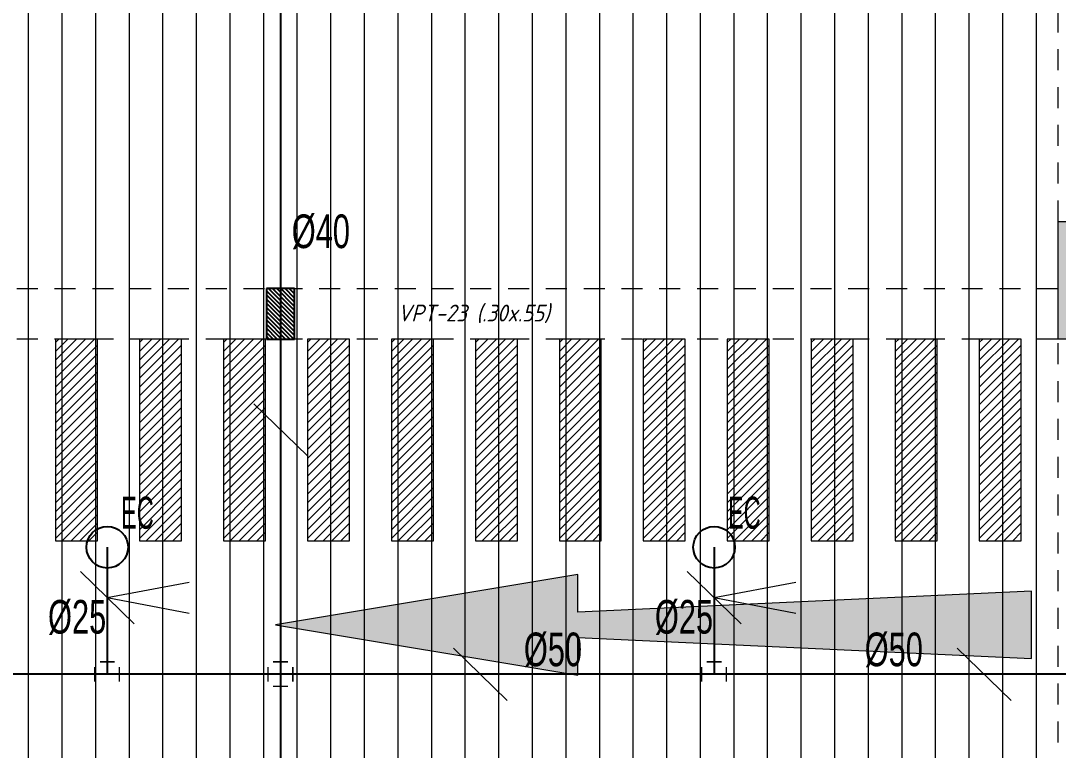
# Model space of a CAD drawing. Header units: millimetres. Extents: x 2085 to 2829, y 1347 to 1643.
# Drawn here: x 2135.93 to 2142.11, y 1531.64 to 1535.98 of the extents above; entities that cross this region are included whole.
import ezdxf
from ezdxf.enums import TextEntityAlignment as Align

# ---------------------------------------------------------------- set-up
doc = ezdxf.new("R2010")
doc.units = ezdxf.units.MM
for name, pattern in [('DASHED2', [0.375, 0.25, -0.125]), ('HIDDEN', [0.375, 0.25, -0.125]), ('HIDDEN2', [0.1875, 0.125, -0.0625])]:
    doc.linetypes.add(name, pattern=pattern)
doc.layers.get('0').update_dxf_attribs({"color": 251, "lineweight": 9})
for name, color, linetype, lineweight in [('000 SOS 911 - ACCESORIOS ACI', 3, 'Continuous', 20), ('000 SOS 911 ACCESORIOS', 3, 'Continuous', 20), ('000 SOS 911 ROCIADORES', 5, 'Continuous', 25), ('000 SOS 911 TEXTOS ACI', 7, 'Continuous', 9), ('000 SOS 911 TUB. ENTERRADA  ACI', 5, 'DASHED2', 25), ('000 SOS 911 TUBERIA ACI', 3, 'Continuous', 25), ('A-ESTRUCTURA-HATCH', 251, 'Continuous', 13), ('A-ESTRUCTURA-PLACAS', 251, 'Continuous', 13), ('A-ESTRUCTURA-VIGAS', 251, 'HIDDEN2', 13), ('A-HATCH', 251, 'Continuous', 9), ('CIRCULACION PEATONAL', 251, 'Continuous', 13)]:
    doc.layers.add(name, color=color, linetype=linetype, lineweight=lineweight)
doc.layers.add('A_50_Vigas Chata', color=251, linetype='HIDDEN', lineweight=13, plot=False)
doc.styles.add('APPIA -TEXTOS-GENERALES', font='isocp.shx', dxfattribs={"oblique": 15})
doc.styles.add('PIPE', font='ARIALN.TTF', dxfattribs={"width": 0.8})

# ---------------------------------------------------------------- blocks, each defined once
blk = doc.blocks.new('002')
at = {"layer": '000 SOS 911 ROCIADORES'}
blk.add_circle((2884.5061, 1470.1768, 0), 0.0952, dxfattribs=at)
at = {"layer": '000 SOS 911 ROCIADORES', "color": 5, "style": 'PIPE', "width": 0.641273}
blk.add_text('EC', height=0.14693, dxfattribs=at).set_placement((2884.5692, 1470.2615, 0), (2884.7191, 1470.2615, 0), align=Align.FIT)
blk = doc.blocks.new('003')
at = {"layer": '000 SOS 911 ROCIADORES', "xscale": 1.3, "yscale": 1.3, "zscale": 1.3}
blk.add_blockref('002', (-841.8386, -416.7664, 0), dxfattribs=at)
blk = doc.blocks.new('007')
at = {"layer": '000 SOS 911 - ACCESORIOS ACI'}
for q in [(26830.8377, -4054.7652, 0), (26831.0221, -4054.7652, 0)]:
    blk.add_line((26830.9299, -4055.2525, 0), q, dxfattribs=at)
blk = doc.blocks.new('ACCS.ELBOW.90')
at = {"layer": '000 SOS 911 - ACCESORIOS ACI', "color": 100}
for p, q in [((0.098, 0.168), (-0.098, 0.168)), ((0.168, -0.098), (0.168, 0.098))]:
    blk.add_line(p, q, dxfattribs=at)
at = {"layer": '000 SOS 911 - ACCESORIOS ACI', "color": 9}
for p in [(0, 0.168), (0.168, 0)]:
    blk.add_line(p, (0, 0), dxfattribs=at)
blk = doc.blocks.new('PASE EN VIGA')
at = {"layer": '000 SOS 911 TUB. ENTERRADA  ACI'}
h = blk.add_hatch(dxfattribs=at)
h.set_pattern_fill('ANSI31', color=6, scale=0.0046)
h.paths.add_polyline_path([(2188.7825, 1180.5702), (2188.7825, 1180.7102), (2188.5325, 1180.7102), (2188.5325, 1180.5702)])
at = {"layer": '000 SOS 911 TUB. ENTERRADA  ACI', "color": 6, "linetype": 'ByBlock'}
blk.add_lwpolyline([(2188.5325, 1180.5702), (2188.7825, 1180.5702), (2188.7825, 1180.7102), (2188.5325, 1180.7102)], close=True, dxfattribs=at)
blk = doc.blocks.new('EST P1')
at = {"layer": 'A-ESTRUCTURA-HATCH'}
h = blk.add_hatch(color=256, dxfattribs=at)
h.dxf.hatch_style = 1
h.paths.add_polyline_path([(51.865, 5.05), (47.915, 5.05), (47.915, -0.15), (50.25, -0.15), (50.25, 0), (48.065, 0), (48.065, 2.05), (51.865, 2.05), (51.865, 2.2), (48.065, 2.2), (48.065, 4.85), (51.715, 4.85), (51.715, 3.2), (51.865, 3.2)])
h.paths.add_polyline_path([(1.925, -0.1507), (-0.175, -0.1507), (-0.175, 4.8498), (-3.56, 4.85), (-3.56, 5.05), (3.775, 5.05), (3.775, 1.9), (3.625, 1.9), (3.625, 4.85), (-0.0249, 4.8499), (-0.0249, 2.1999), (1.9251, 2.1998), (1.9251, 2.0499), (-0.0249, 2.0499), (-0.0249, -0.0001), (1.925, -0.0005)])
h.paths.add_polyline_path([(71.63, -6.15), (71.88, -6.15), (71.88, -6.85), (71.63, -6.85)])
h.paths.add_polyline_path([(64.42, -6.15), (64.67, -6.15), (64.67, -6.85), (64.42, -6.85)])
h.paths.add_polyline_path([(57.21, -6.15), (57.46, -6.15), (57.46, -6.85), (57.21, -6.85)])
h.paths.add_polyline_path([(50, -6.15), (50.25, -6.15), (50.25, -6.85), (50, -6.85)])
h.paths.add_polyline_path([(42.79, -6.15), (43.04, -6.15), (43.04, -6.85), (42.79, -6.85)])
h.paths.add_polyline_path([(42.79, 0.55), (43.04, 0.55), (43.04, -0.15), (42.79, -0.15)])
h.paths.add_polyline_path([(35.58, -6.15), (35.83, -6.15), (35.83, -6.85), (35.58, -6.85)])
h.paths.add_polyline_path([(35.58, 0.55), (35.83, 0.55), (35.83, -0.15), (35.58, -0.15)])
h.paths.add_polyline_path([(35.28, -6.15), (35.53, -6.15), (35.53, -6.85), (35.28, -6.85)])
h.paths.add_polyline_path([(35.28, 0.55), (35.53, 0.55), (35.53, -0.15), (35.28, -0.15)])
h.paths.add_polyline_path([(30.28, -6.15), (30.53, -6.15), (30.53, -6.85), (30.28, -6.85)])
h.paths.add_polyline_path([(30.28, 0.55), (30.53, 0.55), (30.53, -0.15), (30.28, -0.15)])
h.paths.add_polyline_path([(23.07, -6.15), (23.32, -6.15), (23.32, -6.85), (23.07, -6.85)])
h.paths.add_polyline_path([(23.07, 0.55), (23.32, 0.55), (23.32, -0.15), (23.07, -0.15)])
h.paths.add_polyline_path([(18.07, -6.15), (18.32, -6.15), (18.32, -6.85), (18.07, -6.85)])
h.paths.add_polyline_path([(18.07, 0.55), (18.32, 0.55), (18.32, -0.15), (18.07, -0.15)])
h.paths.add_polyline_path([(10.86, -6.15), (11.11, -6.15), (11.11, -6.85), (10.86, -6.85)])
h.paths.add_polyline_path([(10.86, 0.55), (11.11, 0.55), (11.11, -0.15), (10.86, -0.15)])
h.paths.add_polyline_path([(3.65, -6.15), (3.9, -6.15), (3.9, -6.85), (3.65, -6.85)])
h.paths.add_polyline_path([(3.625, 0.55), (3.9, 0.55), (3.9, -0.15), (3.625, -0.15)])
h.paths.add_polyline_path([(-3.56, -6.15), (-3.31, -6.15), (-3.31, -6.85), (-3.56, -6.85)])
h.paths.add_polyline_path([(-3.56, 0.55), (-3.31, 0.55), (-3.31, -0.15), (-3.56, -0.15)])
h.paths.add_polyline_path([(-3.86, -6.15), (-3.61, -6.15), (-3.61, -6.85), (-3.86, -6.85)])
h.paths.add_polyline_path([(-3.86, 0.55), (-3.61, 0.55), (-3.61, -0.15), (-3.86, -0.15)])
h.paths.add_polyline_path([(-11.07, -6.15), (-10.82, -6.15), (-10.82, -6.85), (-11.07, -6.85)])
h.paths.add_polyline_path([(-11.07, 0.55), (-10.82, 0.55), (-10.82, -0.15), (-11.07, -0.15)])
h.paths.add_polyline_path([(-18.28, -6.15), (-18.03, -6.15), (-18.03, -6.85), (-18.28, -6.85)])
h.paths.add_polyline_path([(-18.28, 0.55), (-18.03, 0.55), (-18.03, -0.15), (-18.28, -0.15)])
h.paths.add_polyline_path([(-25.49, -6.15), (-25.24, -6.15), (-25.24, -6.85), (-25.49, -6.85)])
h.paths.add_polyline_path([(-25.49, 0.55), (-25.24, 0.55), (-25.24, -0.15), (-25.49, -0.15)])
h.paths.add_polyline_path([(-32.7, -6.15), (-32.45, -6.15), (-32.45, -6.85), (-32.7, -6.85)])
h.paths.add_polyline_path([(-32.7, 0.55), (-32.45, 0.55), (-32.45, -0.15), (-32.7, -0.15)])
h.paths.add_polyline_path([(-39.91, -6.15), (-39.66, -6.15), (-39.66, -6.85), (-39.91, -6.85)])
h.paths.add_polyline_path([(-39.91, 0.55), (-39.66, 0.55), (-39.66, -0.15), (-39.91, -0.15)])
at = {"layer": 'A-ESTRUCTURA-PLACAS'}
blk.add_lwpolyline([(-18.28, 0.55), (-18.03, 0.55), (-18.03, -0.15), (-18.28, -0.15)], close=True, dxfattribs=at)
at = {"layer": 'A-ESTRUCTURA-VIGAS'}
for points in [[(-18.28, 0.55), (-18.28, 4.85)], [(-18.28, 0.15), (-25.24, 0.15)], [(-18.28, -0.15), (-25.24, -0.15)], [(-18.28, -6.15), (-18.28, -0.15)]]:
    blk.add_lwpolyline(points, dxfattribs=at)
at = {"layer": 'A_50_Vigas Chata', "insert": (-21.76, 0), "char_height": 0.1, "attachment_point": 5, "style": 'APPIA -TEXTOS-GENERALES'}
blk.add_mtext('VPT-23 (.30x.55)', dxfattribs=at)
blk = doc.blocks.new('*U226')
at = {"layer": 'CIRCULACION PEATONAL'}
h = blk.add_hatch(dxfattribs=at)
h.set_pattern_fill('ANSI31', color=256, scale=0.3)
h.set_pattern_definition([(45, (88.750368, 0), (-0.0265165, 0.0265165), [])])
h.paths.add_polyline_path([(89.0474, 0.2275), (88.7974, 0.2275), (88.7974, -0.9725), (89.0474, -0.9725)])
h = blk.add_hatch(dxfattribs=at)
h.set_pattern_fill('ANSI31', color=256, scale=0.3)
h.set_pattern_definition([(45, (89.250368, 0), (-0.0265165, 0.0265165), [])])
h.paths.add_polyline_path([(89.5474, 0.2275), (89.2974, 0.2275), (89.2974, -0.9725), (89.5474, -0.9725)])
h = blk.add_hatch(dxfattribs=at)
h.set_pattern_fill('ANSI31', color=256, scale=0.3)
h.set_pattern_definition([(45, (89.750368, 0), (-0.0265165, 0.0265165), [])])
h.paths.add_polyline_path([(90.0474, 0.2275), (89.7974, 0.2275), (89.7974, -0.9725), (90.0474, -0.9725)])
h = blk.add_hatch(dxfattribs=at)
h.set_pattern_fill('ANSI31', color=256, scale=0.3)
h.set_pattern_definition([(45, (90.250368, 0), (-0.0265165, 0.0265165), [])])
h.paths.add_polyline_path([(90.5474, 0.2275), (90.2974, 0.2275), (90.2974, -0.9725), (90.5474, -0.9725)])
h = blk.add_hatch(dxfattribs=at)
h.set_pattern_fill('ANSI31', color=256, scale=0.3)
h.set_pattern_definition([(45, (90.750368, 0), (-0.0265165, 0.0265165), [])])
h.paths.add_polyline_path([(91.0474, 0.2275), (90.7974, 0.2275), (90.7974, -0.9725), (91.0474, -0.9725)])
h = blk.add_hatch(dxfattribs=at)
h.set_pattern_fill('ANSI31', color=256, scale=0.3)
h.set_pattern_definition([(45, (91.250368, 0), (-0.0265165, 0.0265165), [])])
h.paths.add_polyline_path([(91.5474, 0.2275), (91.2974, 0.2275), (91.2974, -0.9725), (91.5474, -0.9725)])
h = blk.add_hatch(dxfattribs=at)
h.set_pattern_fill('ANSI31', color=256, scale=0.3)
h.set_pattern_definition([(45, (91.750368, 0), (-0.0265165, 0.0265165), [])])
h.paths.add_polyline_path([(92.0474, 0.2275), (91.7974, 0.2275), (91.7974, -0.9725), (92.0474, -0.9725)])
h = blk.add_hatch(dxfattribs=at)
h.set_pattern_fill('ANSI31', color=256, scale=0.3)
h.set_pattern_definition([(45, (92.250368, 0), (-0.0265165, 0.0265165), [])])
h.paths.add_polyline_path([(92.5474, 0.2275), (92.2974, 0.2275), (92.2974, -0.9725), (92.5474, -0.9725)])
h = blk.add_hatch(dxfattribs=at)
h.set_pattern_fill('ANSI31', color=256, scale=0.3)
h.set_pattern_definition([(45, (92.750368, 0), (-0.0265165, 0.0265165), [])])
h.paths.add_polyline_path([(93.0474, 0.2275), (92.7974, 0.2275), (92.7974, -0.9725), (93.0474, -0.9725)])
h = blk.add_hatch(dxfattribs=at)
h.set_pattern_fill('ANSI31', color=256, scale=0.3)
h.set_pattern_definition([(45, (93.250368, 0), (-0.0265165, 0.0265165), [])])
h.paths.add_polyline_path([(93.5474, 0.2275), (93.2974, 0.2275), (93.2974, -0.9725), (93.5474, -0.9725)])
h = blk.add_hatch(dxfattribs=at)
h.set_pattern_fill('ANSI31', color=256, scale=0.3)
h.set_pattern_definition([(45, (93.750368, 0), (-0.0265165, 0.0265165), [])])
h.paths.add_polyline_path([(94.0474, 0.2275), (93.7974, 0.2275), (93.7974, -0.9725), (94.0474, -0.9725)])
h = blk.add_hatch(dxfattribs=at)
h.set_pattern_fill('ANSI31', color=256, scale=0.3)
h.set_pattern_definition([(45, (94.250368, 0), (-0.0265165, 0.0265165), [])])
h.paths.add_polyline_path([(94.5474, 0.2275), (94.2974, 0.2275), (94.2974, -0.9725), (94.5474, -0.9725)])
for points in [[(88.7974, -0.9725), (89.0474, -0.9725), (89.0474, 0.2275), (88.7974, 0.2275)], [(89.2974, -0.9725), (89.5474, -0.9725), (89.5474, 0.2275), (89.2974, 0.2275)], [(89.7974, -0.9725), (90.0474, -0.9725), (90.0474, 0.2275), (89.7974, 0.2275)], [(90.2974, -0.9725), (90.5474, -0.9725), (90.5474, 0.2275), (90.2974, 0.2275)], [(90.7974, -0.9725), (91.0474, -0.9725), (91.0474, 0.2275), (90.7974, 0.2275)], [(91.2974, -0.9725), (91.5474, -0.9725), (91.5474, 0.2275), (91.2974, 0.2275)], [(91.7974, -0.9725), (92.0474, -0.9725), (92.0474, 0.2275), (91.7974, 0.2275)], [(92.2974, -0.9725), (92.5474, -0.9725), (92.5474, 0.2275), (92.2974, 0.2275)], [(92.7974, -0.9725), (93.0474, -0.9725), (93.0474, 0.2275), (92.7974, 0.2275)], [(93.2974, -0.9725), (93.5474, -0.9725), (93.5474, 0.2275), (93.2974, 0.2275)], [(93.7974, -0.9725), (94.0474, -0.9725), (94.0474, 0.2275), (93.7974, 0.2275)], [(94.2974, -0.9725), (94.5474, -0.9725), (94.5474, 0.2275), (94.2974, 0.2275)]]:
    blk.add_lwpolyline(points, close=True, dxfattribs=at)
blk = doc.blocks.new('PO_GUARDIA CIVIL ESQ FAISANES_PLANTAS_Sotanos_REVA_2022.01.24 - copia$0$XREF_SOTANOS - ETAPA 1-2020.06.26$0$frr')
at = {"transparency": 33554687}
blk.add_hatch(color=8, dxfattribs=at).paths.add_polyline_path([(0.0018, -0.0107), (-0.0018, -0.0107), (-0.3, -1.8), (-0.075, -1.8), (-0.2, -4.5), (0.2, -4.5), (0.075, -1.8), (0.3, -1.8)])
at = {"color": 7}
blk.add_lwpolyline([(-0.2, -4.5), (0.2, -4.5), (0.075, -1.8), (0.3, -1.8), (0, 0), (-0.3, -1.8), (-0.075, -1.8)], close=True, dxfattribs=at)

msp = doc.modelspace()

# ---------------------------------------------------------------- hatches: boundary and pattern name
at = {"layer": 'A-HATCH'}
h = msp.add_hatch(dxfattribs=at)
h.set_pattern_fill('_USER', color=256, scale=0.2, angle=90, pattern_type=0)
h.set_pattern_definition([(90, (2156.78057, 1531.08782), (-0.2, 1e-17), [])])
h.paths.add_polyline_path([(2125.4106, 1539.0879), (2125.4106, 1523.0879), (2156.5306, 1523.0879), (2156.5306, 1539.0879)])

# ---------------------------------------------------------------- linework, layer by layer
at = {"layer": '000 SOS 911 - ACCESORIOS ACI'}
for p, q in [((2137.6413, 1533.3925), (2137.3209, 1533.7034)), ((2136.6094, 1532.394), (2136.289, 1532.7049)), ((2140.222, 1532.394), (2139.9017, 1532.7049)), ((2138.8299, 1531.9382), (2138.5096, 1532.2491)), ((2141.8299, 1531.9382), (2141.5096, 1532.2491))]:
    msp.add_line(p, q, dxfattribs=at)
at = {"layer": '000 SOS 911 TUBERIA ACI'}
for points in [[(2137.4806, 1537.1495), (2137.4806, 1524.9995)], [(2136.4492, 1532.8495), (2136.4492, 1532.0936)], [(2140.0619, 1532.8495), (2140.0619, 1532.0936)], [(2156.4685, 1532.0936), (2114.5742, 1532.0936)]]:
    msp.add_lwpolyline(points, dxfattribs=at)

# ---------------------------------------------------------------- block references
msp.add_blockref('EST P1', (2160.3906, 1534.2379))
at = {"rotation": 180}
msp.add_blockref('*U226', (2230.6879, 1533.1154), dxfattribs=at)
at = {"transparency": 33554483, "rotation": 90}
msp.add_blockref('PO_GUARDIA CIVIL ESQ FAISANES_PLANTAS_Sotanos_REVA_2022.01.24 - copia$0$XREF_SOTANOS - ETAPA 1-2020.06.26$0$frr', (2137.4506, 1532.3879), dxfattribs=at)
at = {"layer": '000 SOS 911 - ACCESORIOS ACI'}
for p, xscale, yscale, zscale, rotation in [((2136.4492, 1532.0936), -0.4394526855468785, 0.4394526855468736, 0.4394526855468736, 359.9974143215402), ((2136.4492, 1532.0936), 0.4394526855468786, 0.4394526855468786, 0.4394526855468786, 0.002585678459824783), ((2137.4805, 1532.0936), -0.4394526855468786, 0.4394526855468736, 0.4394526855468736, 359.9974143215402), ((2137.4805, 1532.0936), 0.4394526855468787, 0.4394526855468787, 0.4394526855468787, 0.002585678459824782), ((2140.0619, 1532.0936), -0.4394526855468785, 0.4394526855468736, 0.4394526855468736, 359.9974143215402), ((2140.0619, 1532.0936), 0.4394526855468786, 0.4394526855468786, 0.4394526855468786, 0.002585678459824783), ((2137.4805, 1532.0936), -0.4394526855468787, 0.4394526855468784, 0.4394526855468784, 179.9974143215402)]:
    msp.add_blockref('ACCS.ELBOW.90', p, dxfattribs=dict(at, xscale=xscale, yscale=yscale, zscale=zscale, rotation=rotation))
at = {"layer": '000 SOS 911 ACCESORIOS', "rotation": 270}
for p in [(6191.7016, 28363.4794, 0), (6195.3143, 28363.4794, 0)]:
    msp.add_blockref('007', p, dxfattribs=at)
at = {"layer": '000 SOS 911 ROCIADORES'}
for p in [(-771.5701, 38.386), (-771.5701, 38.386), (-767.9574, 38.386), (-767.9574, 38.386)]:
    msp.add_blockref('003', p, dxfattribs=at)
at = {"layer": '000 SOS 911 TUB. ENTERRADA  ACI', "xscale": 1.200647668218153, "yscale": 1.200647668218153, "zscale": 1.200647668218153, "rotation": 90}
msp.add_blockref('PASE EN VIGA', (3555.0135, -1093.5685), dxfattribs=at)

# ---------------------------------------------------------------- texts
at = {"layer": '000 SOS 911 TEXTOS ACI', "char_height": 0.2, "attachment_point": 1, "style": 'PIPE'}
for s, insert in [('%%C40', (2137.5474, 1534.8295, 0.0001)), ('%%C25', (2136.0966, 1532.5355, 0.0001)), ('%%C25', (2139.7093, 1532.5355, 0.0001)), ('%%C50', (2138.9293, 1532.3414, 0.0001)), ('%%C50', (2140.9583, 1532.3414, 0.0001))]:
    msp.add_mtext_dynamic_manual_height_columns(s, width=0.550995, gutter_width=1.9152, heights=[0.0124], dxfattribs=dict(at, insert=insert))

doc.saveas('drawing.dxf')
